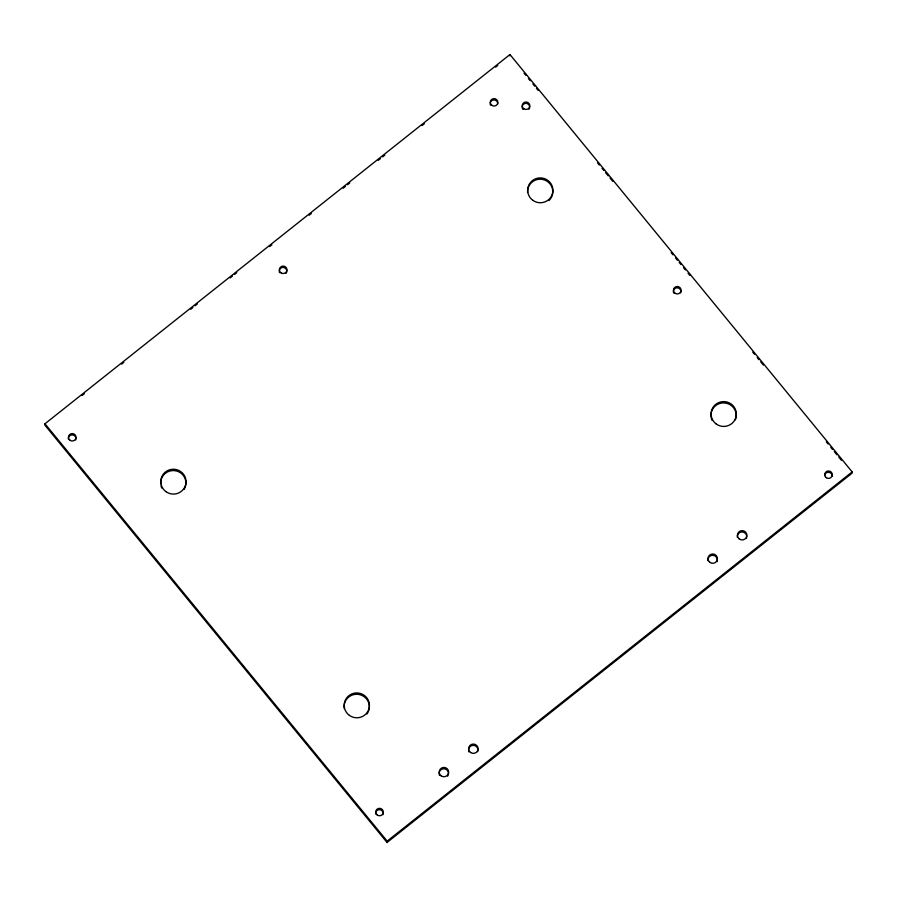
<?xml version="1.0" encoding="UTF-8"?>
<svg xmlns="http://www.w3.org/2000/svg" width="897" height="897" viewBox="0 0 897 897"><rect width="100%" height="100%" fill="white"/><g stroke="black" fill="none" stroke-linecap="round" stroke-linejoin="round"><path stroke-width="1.35" d="M44.973 423.776L44.85 425.1L387.044 842.462L852.027 473.224L852.15 471.9L509.956 54.538L44.973 423.776L387.168 841.139L387.044 842.462M509.832 55.861L509.956 54.538M82.132 395.487L84.329 393.749M121.611 364.137L123.808 362.399M190.702 309.274L192.9 307.536M195.098 305.787L197.284 304.049M230.181 277.924L232.379 276.175M234.577 274.437L236.763 272.699M269.661 246.574L271.858 244.825M309.14 215.224L311.337 213.475M343.136 188.224L345.334 186.486M347.531 184.737L349.718 182.999M378.231 160.361L380.429 158.612M382.615 156.874L384.813 155.136M422.095 125.524L424.292 123.786M495.581 67.174L497.768 65.436M387.168 841.139L852.15 471.9M524.016 73.162L525.788 75.314M528.445 78.566L530.217 80.73M532.885 83.97L534.657 86.134M536.428 88.298L538.2 90.462M597.593 162.906L599.364 165.07M602.033 168.311L603.804 170.475M605.576 172.639L608.233 175.879M610.005 178.043L612.662 181.284M671.18 252.651L672.952 254.815M675.609 258.056L677.381 260.22M679.152 262.384L680.924 264.537M683.592 267.788L685.364 269.952M688.021 273.193L689.793 275.357M752.729 352.129L754.512 354.293M757.169 357.533L758.94 359.697M760.712 361.861L763.369 365.101M826.316 441.873L828.088 444.037M830.745 447.278L832.517 449.442M834.288 451.606L836.957 454.846M838.729 457.01L841.386 460.251M490.491 105.151A3.79 3.723 5.5 0 1 490.211 104.22M490.177 103.245A3.79 3.723 5.5 0 1 494.348 99.937A3.79 3.723 5.5 0 1 497.712 104.052M279.27 270.726A3.79 3.723 5.5 0 1 284.394 267.654A3.79 3.723 5.5 0 1 286.098 273.327M279.572 272.632A3.79 3.723 5.5 0 1 279.292 271.701M68.385 439.182A3.79 3.723 5.5 0 1 72.522 434.899A3.79 3.723 5.5 0 1 75.662 439.956M375.641 813.938A3.79 3.723 5.5 0 1 379.779 809.666A3.79 3.723 5.5 0 1 382.918 814.723M735.966 417.744A12.625 12.423 5.5 0 1 735.361 419.83M712.05 420.357A12.625 12.423 5.5 0 1 721.614 403.056A12.625 12.423 5.5 0 1 736.134 416.679M824.623 475.601A3.79 3.723 5.5 0 1 828.783 472.304A3.79 3.723 5.5 0 1 832.158 476.408M673.681 293.039A3.79 3.723 5.5 0 1 677.044 287.802A3.79 3.723 5.5 0 1 680.677 292.882M527.593 192.474A12.625 12.423 5.5 0 1 544.703 180.05A12.625 12.423 5.5 0 1 548.942 200.614M522.155 107.629A3.79 3.723 5.5 0 1 526.774 103.435A3.79 3.723 5.5 0 1 528.961 109.255M522.951 109.389A3.79 3.723 5.5 0 1 522.435 108.559M369.082 709.09A12.625 12.423 5.5 0 1 366.907 714.012M344.235 708.585A12.625 12.423 5.5 0 1 356.367 694.256A12.625 12.423 5.5 0 1 369.25 708.013M160.709 483.808A12.625 12.423 5.5 0 1 176.238 470.914A12.625 12.423 5.5 0 1 184.109 489.426M161.763 488.002A12.625 12.423 5.5 0 1 161.045 485.95M737.345 537.314A4.732 4.664 5.5 0 1 742.514 531.966A4.732 4.664 5.5 0 1 746.439 538.278M707.912 560.681A4.732 4.664 5.5 0 1 713.081 555.333A4.732 4.664 5.5 0 1 717.006 561.657M468.526 749.544A4.732 4.664 5.5 0 1 474.334 745.508A4.732 4.664 5.5 0 1 477.641 751.731M468.907 751.921A4.732 4.664 5.5 0 1 468.559 750.755M439.474 775.288A4.732 4.664 5.5 0 1 444.295 768.774A4.732 4.664 5.5 0 1 447.625 776.163M523.792 108.739A3.79 3.723 5.5 0 0 529.791 106.138A3.79 3.723 5.5 0 0 524.487 102.325A3.79 3.723 5.5 0 0 523.792 108.739M675.037 293.218A3.79 3.723 5.5 0 0 681.036 290.606A3.79 3.723 5.5 0 0 675.733 286.793A3.79 3.723 5.5 0 0 675.037 293.218M826.294 477.697A3.79 3.723 5.5 0 0 832.281 475.085A3.79 3.723 5.5 0 0 826.978 471.273A3.79 3.723 5.5 0 0 826.294 477.697M491.848 105.33A3.79 3.723 5.5 0 0 497.835 102.729A3.79 3.723 5.5 0 0 492.531 98.917A3.79 3.723 5.5 0 0 491.848 105.33M280.94 272.811A3.79 3.723 5.5 0 0 286.928 270.21A3.79 3.723 5.5 0 0 281.624 266.398A3.79 3.723 5.5 0 0 280.94 272.811M70.022 440.292A3.79 3.723 5.5 0 0 76.021 437.691A3.79 3.723 5.5 0 0 70.717 433.879A3.79 3.723 5.5 0 0 70.022 440.292M377.289 815.059A3.79 3.723 5.5 0 0 383.277 812.447A3.79 3.723 5.5 0 0 377.973 808.634A3.79 3.723 5.5 0 0 377.289 815.059M532.885 200.356A12.625 12.423 5.5 0 0 552.855 191.655A12.625 12.423 5.5 0 0 535.173 178.952A12.625 12.423 5.5 0 0 532.885 200.356M716.288 424.046A12.625 12.423 5.5 0 0 736.258 415.356A12.625 12.423 5.5 0 0 718.575 402.652A12.625 12.423 5.5 0 0 716.288 424.046M349.404 715.391A12.625 12.423 5.5 0 0 369.373 706.69A12.625 12.423 5.5 0 0 351.691 693.986A12.625 12.423 5.5 0 0 349.404 715.391M166.001 491.691A12.625 12.423 5.5 0 0 185.971 483.001A12.625 12.423 5.5 0 0 168.288 470.286A12.625 12.423 5.5 0 0 166.001 491.691M739.363 539.041A4.732 4.664 5.5 0 0 746.853 535.778A4.732 4.664 5.5 0 0 740.216 531.013A4.732 4.664 5.5 0 0 739.363 539.041M709.931 562.408A4.732 4.664 5.5 0 0 717.421 559.145A4.732 4.664 5.5 0 0 710.794 554.38A4.732 4.664 5.5 0 0 709.931 562.408M470.577 752.482A4.732 4.664 5.5 0 0 478.067 749.219A4.732 4.664 5.5 0 0 471.43 744.454A4.732 4.664 5.5 0 0 470.577 752.482M441.145 775.849A4.732 4.664 5.5 0 0 448.635 772.586A4.732 4.664 5.5 0 0 442.008 767.821A4.732 4.664 5.5 0 0 441.145 775.849"/></g></svg>
